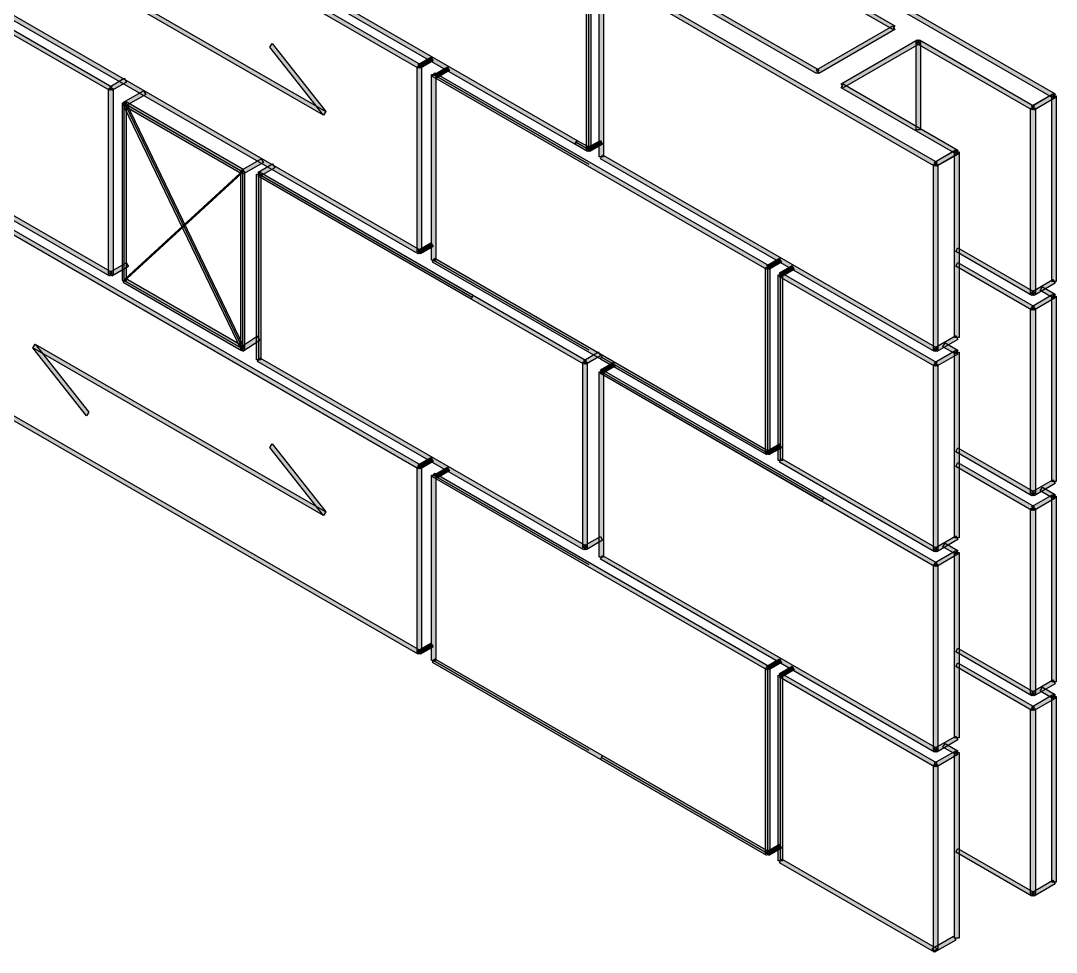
# Model space of a CAD drawing. Extents: x 0 to 119, y 0 to 84.
# Drawn here: x 48.521 to 52.76, y 42.751 to 46.566 of the extents above; entities that cross this region are included whole.
import ezdxf

# ---------------------------------------------------------------- set-up
doc = ezdxf.new("R2010")
doc.units = 0
doc.header["$MEASUREMENT"] = 0
doc.layers.add('3', color=7, linetype='CONTINUOUS')

msp = doc.modelspace()

# ---------------------------------------------------------------- linework, layer by layer
at = {"layer": '3', "color": 7, "linetype": 'Continuous'}
for p, q in [((50.846074, 46.038204), (50.846074, 46.798204)), ((50.210802, 46.344978), (50.846074, 45.978204)), ((50.219803, 46.339784), (50.271765, 46.369784)), ((48.944555, 46.227603), (49.42953, 45.947603)), ((48.944555, 46.227603), (49.42953, 45.947603)), ((48.944556, 45.502388), (48.944555, 46.227603)), ((48.949055, 46.219809), (49.42953, 45.222386)), ((48.949055, 46.219809), (49.42953, 45.222386)), ((50.794113, 46.068204), (50.846074, 46.038204)), ((50.846074, 46.038204), (50.898036, 46.068204)), ((48.944556, 45.502388), (49.42953, 45.947603)), ((48.944556, 45.502388), (49.42953, 45.947603)), ((49.42953, 45.222386), (49.42953, 45.947603)), ((49.495075, 45.177374), (49.495074, 45.937374)), ((49.496512, 45.937374), (50.368597, 45.433875)), ((50.210803, 45.584979), (50.846074, 45.218204)), ((51.578956, 45.555074), (51.630917, 45.585074)), ((51.578956, 44.795074), (51.578956, 45.555074)), ((51.630917, 45.525074), (51.682879, 45.555074)), ((48.944556, 45.502388), (49.42953, 45.222386)), ((51.630918, 44.765074), (51.630917, 45.525074)), ((50.898036, 45.188204), (51.578956, 44.795074)), ((50.898036, 45.128204), (50.949997, 45.158204)), ((50.898036, 45.128204), (51.804123, 44.605074)), ((51.578956, 44.795074), (51.630918, 44.825074)), ((50.219804, 44.699784), (50.271766, 44.729784)), ((50.210803, 44.704978), (50.846075, 44.338204)), ((50.210804, 43.944979), (50.846075, 43.578204)), ((51.578956, 43.915074), (51.630918, 43.945074)), ((51.578957, 43.155074), (51.578956, 43.915074)), ((51.630918, 43.885074), (51.682879, 43.915074)), ((51.630918, 43.125074), (51.630918, 43.885074)), ((50.898037, 43.548204), (51.578957, 43.155074)), ((51.578957, 43.155074), (51.630918, 43.185074))]:
    msp.add_line(p, q, dxfattribs=at)
for points in [[(50.15659, 46.386669), (50.14759, 46.37108), (48.242755, 47.470837), (48.251755, 47.486425), (50.15659, 46.386669)], [(48.893999, 46.295626), (48.884999, 46.280037), (47.550847, 47.050311), (47.559847, 47.065899), (48.893999, 46.295626)], [(51.378509, 47.04041), (51.387509, 47.055998), (52.755663, 46.266095), (52.746663, 46.250506), (51.378509, 47.04041)], [(51.378509, 46.94041), (51.387509, 46.955998), (52.099612, 46.544866), (52.090612, 46.529277), (51.378509, 46.94041)], [(49.769367, 46.194476), (49.760367, 46.178887), (48.570689, 46.865748), (48.579689, 46.881337), (49.769367, 46.194476)], [(49.490574, 46.810409), (49.499574, 46.825997), (50.798613, 46.075998), (50.789613, 46.06041), (49.490574, 46.810409)], [(50.855074, 46.038204), (50.837074, 46.038204), (50.837074, 46.798204), (50.855074, 46.798204), (50.855074, 46.038204)], [(50.889035, 46.768204), (50.907035, 46.768204), (50.907036, 46.008204), (50.889036, 46.008204), (50.889035, 46.768204)], [(52.270689, 45.986094), (52.261689, 45.970506), (50.893535, 46.76041), (50.902535, 46.775998), (52.270689, 45.986094)], [(51.787843, 46.364866), (51.778843, 46.349277), (51.06674, 46.76041), (51.07574, 46.775998), (51.787843, 46.364866)], [(50.156591, 45.626669), (50.147591, 45.61108), (48.229256, 46.718632), (48.238256, 46.734221), (50.156591, 45.626669)], [(52.090612, 46.544866), (52.099612, 46.529277), (51.787843, 46.349277), (51.778843, 46.364866), (52.090612, 46.544866)], [(49.769367, 46.194476), (49.760367, 46.178887), (49.540876, 46.45754), (49.549876, 46.473128), (49.769367, 46.194476)], [(52.190612, 46.487131), (52.199612, 46.471542), (51.887843, 46.291542), (51.878843, 46.307131), (52.190612, 46.487131)], [(52.186112, 46.479336), (52.204112, 46.479337), (52.204112, 46.119337), (52.186112, 46.119336), (52.186112, 46.479336)], [(52.669061, 46.216095), (52.660061, 46.200506), (52.190612, 46.471542), (52.199612, 46.487131), (52.669061, 46.216095)], [(50.15659, 46.37108), (50.14759, 46.386669), (50.199552, 46.416669), (50.208552, 46.40108), (50.15659, 46.37108)], [(50.14309, 46.378875), (50.16109, 46.378875), (50.161091, 45.618875), (50.143091, 45.618875), (50.14309, 46.378875)], [(50.219802, 45.584978), (50.201802, 45.584978), (50.201802, 46.344978), (50.219802, 46.344978), (50.219802, 45.584978)], [(50.201802, 46.344978), (50.219802, 46.344978), (50.219802, 45.584978), (50.201802, 45.584978), (50.201802, 46.344978)], [(50.201802, 46.344978), (50.219802, 46.344978), (50.219802, 45.584978), (50.201802, 45.584978), (50.201802, 46.344978)], [(51.583456, 45.562869), (51.574456, 45.54728), (50.206302, 46.337184), (50.215302, 46.352772), (51.583456, 45.562869)], [(50.224303, 46.33199), (50.215303, 46.347578), (50.267265, 46.377578), (50.276265, 46.36199), (50.224303, 46.33199)], [(47.54941, 46.290311), (47.55841, 46.305899), (48.894, 45.535626), (48.885, 45.520037), (47.54941, 46.290311)], [(48.893999, 46.280037), (48.884999, 46.295626), (48.944532, 46.329997), (48.953532, 46.314408), (48.893999, 46.280037)], [(48.893999, 46.280037), (48.884999, 46.295626), (48.944532, 46.329997), (48.953532, 46.314408), (48.893999, 46.280037)], [(51.878843, 46.291542), (51.887843, 46.307131), (52.357291, 46.036095), (52.348291, 46.020506), (51.878843, 46.291542)], [(48.8985, 45.527831), (48.8805, 45.527831), (48.880499, 46.287831), (48.898499, 46.287831), (48.8985, 45.527831)], [(48.8985, 45.527831), (48.8805, 45.527831), (48.880499, 46.287831), (48.898499, 46.287831), (48.8985, 45.527831)], [(48.950773, 46.216835), (48.941773, 46.232423), (49.023154, 46.279408), (49.032154, 46.26382), (48.950773, 46.216835)], [(48.950773, 46.216835), (48.941773, 46.232423), (49.023154, 46.279408), (49.032154, 46.26382), (48.950773, 46.216835)], [(52.669561, 46.19964), (52.659561, 46.216961), (52.746163, 46.266961), (52.756163, 46.24964), (52.669561, 46.19964)], [(52.669061, 46.200506), (52.660061, 46.216095), (52.746663, 46.266095), (52.755663, 46.250506), (52.669061, 46.200506)], [(52.742163, 46.2583), (52.760163, 46.2583), (52.760163, 45.4983), (52.742163, 45.4983), (52.742163, 46.2583)], [(48.953555, 46.227603), (48.935555, 46.227603), (48.935556, 45.502388), (48.953556, 45.502388), (48.953555, 46.227603)], [(49.42503, 45.939809), (49.43403, 45.955398), (48.949055, 46.235397), (48.940055, 46.219809), (49.42503, 45.939809)], [(49.42503, 45.214592), (49.43403, 45.23018), (48.953555, 46.227603), (48.944555, 46.212015), (49.42503, 45.214592)], [(52.654561, 46.2083), (52.674561, 46.2083), (52.674561, 45.4483), (52.654561, 45.4483), (52.654561, 46.2083)], [(50.850574, 46.045998), (50.841574, 46.03041), (50.789613, 46.06041), (50.798613, 46.075998), (50.850574, 46.045998)], [(50.893536, 46.075998), (50.902536, 46.06041), (50.850574, 46.03041), (50.841574, 46.045998), (50.893536, 46.075998)], [(49.433171, 45.938322), (49.424171, 45.95391), (49.505552, 46.000896), (49.514552, 45.985307), (49.433171, 45.938322)], [(49.433171, 45.938322), (49.424171, 45.95391), (49.505552, 46.000896), (49.514552, 45.985307), (49.433171, 45.938322)], [(50.893536, 46.00041), (50.902536, 46.015998), (52.270689, 45.226094), (52.261689, 45.210506), (50.893536, 46.00041)], [(52.271189, 45.96964), (52.261189, 45.98696), (52.347791, 46.036961), (52.357791, 46.01964), (52.271189, 45.96964)], [(52.270689, 45.970506), (52.261689, 45.986094), (52.348291, 46.036095), (52.357291, 46.020506), (52.270689, 45.970506)], [(52.342791, 46.0283), (52.362791, 46.0283), (52.362792, 45.2683), (52.342792, 45.2683), (52.342791, 46.0283)], [(49.501011, 45.929579), (49.492011, 45.945167), (49.551544, 45.979539), (49.560544, 45.96395), (49.501011, 45.929579)], [(49.501011, 45.929579), (49.492011, 45.945167), (49.551544, 45.979539), (49.560544, 45.96395), (49.501011, 45.929579)], [(52.275189, 45.2183), (52.257189, 45.2183), (52.257189, 45.9783), (52.275189, 45.9783), (52.275189, 45.2183)], [(49.42503, 45.939809), (49.43403, 45.955398), (48.949056, 45.510182), (48.940056, 45.494593), (49.42503, 45.939809)], [(49.42053, 45.222386), (49.43853, 45.222386), (49.43853, 45.947603), (49.42053, 45.947603), (49.42053, 45.222386)], [(49.486074, 45.937374), (49.504074, 45.937374), (49.504075, 45.177374), (49.486075, 45.177374), (49.486074, 45.937374)], [(50.835164, 45.174895), (50.826164, 45.159306), (49.492012, 45.92958), (49.501012, 45.945168), (50.835164, 45.174895)], [(50.373097, 45.441669), (50.364097, 45.426081), (49.492012, 45.92958), (49.501012, 45.945168), (50.373097, 45.441669)], [(50.373097, 45.441669), (50.364097, 45.426081), (49.492012, 45.92958), (49.501012, 45.945168), (50.373097, 45.441669)], [(50.156591, 44.746669), (50.147591, 44.73108), (48.242756, 45.830837), (48.251756, 45.846425), (50.156591, 44.746669)], [(50.156591, 45.61108), (50.147591, 45.626669), (50.199552, 45.656669), (50.208552, 45.64108), (50.156591, 45.61108)], [(52.348292, 45.620506), (52.357292, 45.636095), (52.669061, 45.456095), (52.660061, 45.440506), (52.348292, 45.620506)], [(51.583456, 44.802869), (51.574456, 44.78728), (50.206303, 45.577185), (50.215303, 45.592773), (51.583456, 44.802869)], [(51.583456, 45.54728), (51.574456, 45.562869), (51.626417, 45.592869), (51.635417, 45.57728), (51.583456, 45.54728)], [(48.952451, 45.574569), (48.961451, 45.558981), (48.894, 45.520037), (48.885, 45.535626), (48.952451, 45.574569)], [(48.952451, 45.574569), (48.961451, 45.558981), (48.894, 45.520037), (48.885, 45.535626), (48.952451, 45.574569)], [(51.569956, 45.555074), (51.587956, 45.555074), (51.587956, 44.795074), (51.569956, 44.795074), (51.569956, 45.555074)], [(51.569956, 45.555074), (51.587956, 45.555074), (51.587956, 44.795074), (51.569956, 44.795074), (51.569956, 45.555074)], [(51.635417, 45.51728), (51.626417, 45.532869), (51.678379, 45.562869), (51.687379, 45.54728), (51.635417, 45.51728)], [(52.669061, 45.396095), (52.660061, 45.380506), (52.348292, 45.560506), (52.357292, 45.576095), (52.669061, 45.396095)], [(48.949056, 45.510182), (48.940056, 45.494593), (49.42503, 45.214592), (49.43403, 45.23018), (48.949056, 45.510182)], [(51.621917, 45.525074), (51.639917, 45.525074), (51.639918, 44.765074), (51.621918, 44.765074), (51.621917, 45.525074)], [(51.621917, 45.525074), (51.639917, 45.525074), (51.639918, 44.765074), (51.621918, 44.765074), (51.621917, 45.525074)], [(52.270689, 45.166094), (52.261689, 45.150506), (51.626417, 45.51728), (51.635417, 45.532869), (52.270689, 45.166094)], [(52.746663, 45.506095), (52.755663, 45.490506), (52.669061, 45.440506), (52.660061, 45.456095), (52.746663, 45.506095)], [(52.746663, 45.506095), (52.755663, 45.490506), (52.669061, 45.440506), (52.660061, 45.456095), (52.746663, 45.506095)], [(52.694702, 45.460506), (52.703702, 45.476095), (52.755663, 45.446095), (52.746663, 45.430506), (52.694702, 45.460506)], [(52.669061, 45.380506), (52.660061, 45.396095), (52.746663, 45.446095), (52.755663, 45.430506), (52.669061, 45.380506)], [(52.742163, 45.4383), (52.760163, 45.4383), (52.760164, 44.6783), (52.742164, 44.6783), (52.742163, 45.4383)], [(52.654561, 45.3883), (52.674561, 45.3883), (52.674561, 44.6283), (52.654561, 44.6283), (52.654561, 45.3883)], [(49.769368, 44.554476), (49.760368, 44.538887), (48.570689, 45.225748), (48.579689, 45.241337), (49.769368, 44.554476)], [(48.799181, 44.962684), (48.790181, 44.947096), (48.570689, 45.225748), (48.579689, 45.241337), (48.799181, 44.962684)], [(49.499566, 45.257828), (49.490566, 45.273416), (49.42053, 45.227786), (49.42953, 45.212197), (49.499566, 45.257828)], [(52.348292, 45.276095), (52.357292, 45.260506), (52.270689, 45.210506), (52.261689, 45.226094), (52.348292, 45.276095)], [(52.348292, 45.276095), (52.357292, 45.260506), (52.270689, 45.210506), (52.261689, 45.226094), (52.348292, 45.276095)], [(52.29633, 45.230506), (52.30533, 45.246094), (52.357292, 45.216095), (52.348292, 45.200506), (52.29633, 45.230506)], [(50.835164, 45.159306), (50.826164, 45.174895), (50.885697, 45.209266), (50.894697, 45.193678), (50.835164, 45.159306)], [(50.835164, 45.159306), (50.826164, 45.174895), (50.885697, 45.209266), (50.894697, 45.193678), (50.835164, 45.159306)], [(51.583456, 44.802869), (51.574456, 44.78728), (50.893536, 45.18041), (50.902536, 45.195998), (51.583456, 44.802869)], [(51.583456, 44.802869), (51.574456, 44.78728), (50.893536, 45.18041), (50.902536, 45.195998), (51.583456, 44.802869)], [(52.270689, 45.150506), (52.261689, 45.166094), (52.348292, 45.216095), (52.357292, 45.200506), (52.270689, 45.150506)], [(52.342792, 45.2083), (52.362792, 45.2083), (52.362792, 44.4483), (52.342792, 44.4483), (52.342792, 45.2083)], [(49.490575, 45.16958), (49.499575, 45.185168), (50.835164, 44.414895), (50.826164, 44.399306), (49.490575, 45.16958)], [(50.839664, 44.407101), (50.821664, 44.407101), (50.821664, 45.167101), (50.839664, 45.167101), (50.839664, 44.407101)], [(50.839664, 44.407101), (50.821664, 44.407101), (50.821664, 45.167101), (50.839664, 45.167101), (50.839664, 44.407101)], [(50.902536, 45.12041), (50.893536, 45.135998), (50.945497, 45.165998), (50.954497, 45.15041), (50.902536, 45.12041)], [(52.27519, 44.3983), (52.25719, 44.3983), (52.257189, 45.1583), (52.275189, 45.1583), (52.27519, 44.3983)], [(52.27519, 44.3983), (52.25719, 44.3983), (52.257189, 45.1583), (52.275189, 45.1583), (52.27519, 44.3983)], [(50.907036, 44.368204), (50.889036, 44.368204), (50.889036, 45.128204), (50.907036, 45.128204), (50.907036, 44.368204)], [(50.889036, 45.128204), (50.907036, 45.128204), (50.907036, 44.368204), (50.889036, 44.368204), (50.889036, 45.128204)], [(50.889036, 45.128204), (50.907036, 45.128204), (50.907036, 44.368204), (50.889036, 44.368204), (50.889036, 45.128204)], [(52.27069, 44.346094), (52.26169, 44.330506), (50.893536, 45.12041), (50.902536, 45.135998), (52.27069, 44.346094)], [(51.808623, 44.612869), (51.799623, 44.59728), (50.893536, 45.12041), (50.902536, 45.135998), (51.808623, 44.612869)], [(51.808623, 44.612869), (51.799623, 44.59728), (50.893536, 45.12041), (50.902536, 45.135998), (51.808623, 44.612869)], [(50.156591, 43.986669), (50.147591, 43.97108), (48.229257, 45.078632), (48.238257, 45.094221), (50.156591, 43.986669)], [(49.769368, 44.554476), (49.760368, 44.538887), (49.540876, 44.81754), (49.549876, 44.833128), (49.769368, 44.554476)], [(51.583456, 44.78728), (51.574456, 44.802869), (51.626418, 44.832869), (51.635418, 44.81728), (51.583456, 44.78728)], [(52.348292, 44.800506), (52.357292, 44.816095), (52.669061, 44.636095), (52.660061, 44.620506), (52.348292, 44.800506)], [(50.156591, 44.73108), (50.147591, 44.746669), (50.199552, 44.776669), (50.208552, 44.76108), (50.156591, 44.73108)], [(51.626418, 44.75728), (51.635418, 44.772869), (52.27069, 44.406094), (52.26169, 44.390506), (51.626418, 44.75728)], [(50.143091, 44.738875), (50.161091, 44.738875), (50.161091, 43.978875), (50.143091, 43.978875), (50.143091, 44.738875)], [(50.224304, 44.69199), (50.215304, 44.707578), (50.267266, 44.737578), (50.276266, 44.72199), (50.224304, 44.69199)], [(52.669061, 44.576095), (52.660061, 44.560506), (52.348292, 44.740506), (52.357292, 44.756095), (52.669061, 44.576095)], [(50.219803, 43.944978), (50.201803, 43.944978), (50.201803, 44.704978), (50.219803, 44.704978), (50.219803, 43.944978)], [(50.201803, 44.704978), (50.219803, 44.704978), (50.219803, 43.944978), (50.201803, 43.944978), (50.201803, 44.704978)], [(50.201803, 44.704978), (50.219803, 44.704978), (50.219803, 43.944978), (50.201803, 43.944978), (50.201803, 44.704978)], [(51.583456, 43.922869), (51.574456, 43.90728), (50.206303, 44.697184), (50.215303, 44.712772), (51.583456, 43.922869)], [(52.746664, 44.686095), (52.755664, 44.670506), (52.669061, 44.620506), (52.660061, 44.636095), (52.746664, 44.686095)], [(52.746664, 44.686095), (52.755664, 44.670506), (52.669061, 44.620506), (52.660061, 44.636095), (52.746664, 44.686095)], [(52.694702, 44.640506), (52.703702, 44.656095), (52.755664, 44.626095), (52.746664, 44.610506), (52.694702, 44.640506)], [(52.669061, 44.560506), (52.660061, 44.576095), (52.746664, 44.626095), (52.755664, 44.610506), (52.669061, 44.560506)], [(52.669061, 44.560506), (52.660061, 44.576095), (52.746664, 44.626095), (52.755664, 44.610506), (52.669061, 44.560506)], [(52.742164, 44.6183), (52.760164, 44.6183), (52.760164, 43.8583), (52.742164, 43.8583), (52.742164, 44.6183)], [(52.742164, 44.6183), (52.760164, 44.6183), (52.760164, 43.8583), (52.742164, 43.8583), (52.742164, 44.6183)], [(52.654561, 44.5683), (52.674561, 44.5683), (52.674562, 43.8083), (52.654562, 43.8083), (52.654561, 44.5683)], [(52.654561, 44.5683), (52.674561, 44.5683), (52.674562, 43.8083), (52.654562, 43.8083), (52.654561, 44.5683)], [(50.893616, 44.453838), (50.902616, 44.43825), (50.835164, 44.399306), (50.826164, 44.414895), (50.893616, 44.453838)], [(50.893616, 44.453838), (50.902616, 44.43825), (50.835164, 44.399306), (50.826164, 44.414895), (50.893616, 44.453838)], [(52.348292, 44.456095), (52.357292, 44.440506), (52.27069, 44.390506), (52.26169, 44.406094), (52.348292, 44.456095)], [(52.27069, 44.330506), (52.26169, 44.346094), (52.348292, 44.396095), (52.357292, 44.380506), (52.27069, 44.330506)], [(52.27069, 44.330506), (52.26169, 44.346094), (52.348292, 44.396095), (52.357292, 44.380506), (52.27069, 44.330506)], [(52.296331, 44.410506), (52.305331, 44.426094), (52.357292, 44.396095), (52.348292, 44.380506), (52.296331, 44.410506)], [(50.893536, 44.36041), (50.902536, 44.375998), (52.27069, 43.586094), (52.26169, 43.570506), (50.893536, 44.36041)], [(52.342792, 44.3883), (52.362792, 44.3883), (52.362792, 43.6283), (52.342792, 43.6283), (52.342792, 44.3883)], [(52.342792, 44.3883), (52.362792, 44.3883), (52.362792, 43.6283), (52.342792, 43.6283), (52.342792, 44.3883)], [(52.27519, 43.5783), (52.25719, 43.5783), (52.25719, 44.3383), (52.27519, 44.3383), (52.27519, 43.5783)], [(52.27519, 43.5783), (52.25719, 43.5783), (52.25719, 44.3383), (52.27519, 44.3383), (52.27519, 43.5783)], [(50.156591, 43.97108), (50.147591, 43.986669), (50.199553, 44.016669), (50.208553, 44.00108), (50.156591, 43.97108)], [(52.348292, 43.980506), (52.357292, 43.996095), (52.669062, 43.816095), (52.660062, 43.800506), (52.348292, 43.980506)], [(52.348292, 43.980506), (52.357292, 43.996095), (52.669062, 43.816095), (52.660062, 43.800506), (52.348292, 43.980506)], [(51.583457, 43.162869), (51.574457, 43.14728), (50.206304, 43.937185), (50.215304, 43.952773), (51.583457, 43.162869)], [(51.583456, 43.90728), (51.574456, 43.922869), (51.626418, 43.952869), (51.635418, 43.93728), (51.583456, 43.90728)], [(51.635418, 43.87728), (51.626418, 43.892869), (51.678379, 43.922869), (51.687379, 43.90728), (51.635418, 43.87728)], [(52.669062, 43.756095), (52.660062, 43.740506), (52.348292, 43.920506), (52.357292, 43.936095), (52.669062, 43.756095)], [(51.569956, 43.915074), (51.587956, 43.915074), (51.587957, 43.155074), (51.569957, 43.155074), (51.569956, 43.915074)], [(51.569956, 43.915074), (51.587956, 43.915074), (51.587957, 43.155074), (51.569957, 43.155074), (51.569956, 43.915074)], [(51.621918, 43.885074), (51.639918, 43.885074), (51.639918, 43.125074), (51.621918, 43.125074), (51.621918, 43.885074)], [(51.621918, 43.885074), (51.639918, 43.885074), (51.639918, 43.125074), (51.621918, 43.125074), (51.621918, 43.885074)], [(52.27069, 43.526094), (52.26169, 43.510506), (51.626418, 43.87728), (51.635418, 43.892869), (52.27069, 43.526094)], [(52.746664, 43.866095), (52.755664, 43.850506), (52.669062, 43.800506), (52.660062, 43.816095), (52.746664, 43.866095)], [(52.746664, 43.866095), (52.755664, 43.850506), (52.669062, 43.800506), (52.660062, 43.816095), (52.746664, 43.866095)], [(52.746664, 43.866095), (52.755664, 43.850506), (52.669062, 43.800506), (52.660062, 43.816095), (52.746664, 43.866095)], [(52.669062, 43.740506), (52.660062, 43.756095), (52.746664, 43.806095), (52.755664, 43.790506), (52.669062, 43.740506)], [(52.694703, 43.820506), (52.703703, 43.836095), (52.755664, 43.806095), (52.746664, 43.790506), (52.694703, 43.820506)], [(52.742164, 43.7983), (52.760164, 43.7983), (52.760164, 43.0383), (52.742164, 43.0383), (52.742164, 43.7983)], [(52.654562, 43.7483), (52.674562, 43.7483), (52.674562, 42.9883), (52.654562, 42.9883), (52.654562, 43.7483)], [(52.348292, 43.636095), (52.357293, 43.620506), (52.27069, 43.570506), (52.26169, 43.586094), (52.348292, 43.636095)], [(52.348292, 43.636095), (52.357293, 43.620506), (52.27069, 43.570506), (52.26169, 43.586094), (52.348292, 43.636095)], [(52.296331, 43.590506), (52.305331, 43.606094), (52.357293, 43.576095), (52.348293, 43.560506), (52.296331, 43.590506)], [(51.583457, 43.162869), (51.574457, 43.14728), (50.893537, 43.54041), (50.902537, 43.555998), (51.583457, 43.162869)], [(51.583457, 43.162869), (51.574457, 43.14728), (50.893537, 43.54041), (50.902537, 43.555998), (51.583457, 43.162869)], [(52.27069, 43.510506), (52.26169, 43.526094), (52.348293, 43.576095), (52.357293, 43.560506), (52.27069, 43.510506)], [(52.342793, 43.5683), (52.362793, 43.5683), (52.362793, 42.8083), (52.342793, 42.8083), (52.342793, 43.5683)], [(52.27519, 42.7583), (52.25719, 42.7583), (52.25719, 43.5183), (52.27519, 43.5183), (52.27519, 42.7583)], [(52.27519, 42.7583), (52.25719, 42.7583), (52.25719, 43.5183), (52.27519, 43.5183), (52.27519, 42.7583)], [(51.583457, 43.14728), (51.574457, 43.162869), (51.626418, 43.192869), (51.635418, 43.17728), (51.583457, 43.14728)], [(52.348293, 43.160506), (52.357293, 43.176095), (52.669062, 42.996095), (52.660062, 42.980506), (52.348293, 43.160506)], [(51.626418, 43.11728), (51.635418, 43.132869), (52.27069, 42.766094), (52.26169, 42.750506), (51.626418, 43.11728)], [(52.746664, 43.046095), (52.755664, 43.030506), (52.669062, 42.980506), (52.660062, 42.996095), (52.746664, 43.046095)], [(52.746664, 43.046095), (52.755664, 43.030506), (52.669062, 42.980506), (52.660062, 42.996095), (52.746664, 43.046095)], [(52.339293, 42.816094), (52.348293, 42.800506), (52.26169, 42.750506), (52.25269, 42.766094), (52.339293, 42.816094)]]:
    msp.add_lwpolyline(points, dxfattribs=at)
for points in [[(50.15659, 46.386669), (48.242755, 47.470837), (48.251755, 47.486425)], [(50.15659, 46.386669), (48.251755, 47.486425), (50.15659, 46.386669)], [(50.15659, 46.386669), (50.14759, 46.37108), (48.242755, 47.470837)], [(48.893999, 46.295626), (47.550847, 47.050311), (47.559847, 47.065899)], [(48.893999, 46.295626), (47.559847, 47.065899), (48.893999, 46.295626)], [(48.893999, 46.295626), (48.884999, 46.280037), (47.550847, 47.050311)], [(51.378509, 47.04041), (51.387509, 47.055998), (52.755663, 46.266095)], [(51.378509, 47.04041), (52.755663, 46.266095), (52.746663, 46.250506)], [(51.378509, 47.04041), (52.746663, 46.250506), (51.378509, 47.04041)], [(51.378509, 46.94041), (51.387509, 46.955998), (52.099612, 46.544866)], [(51.378509, 46.94041), (52.099612, 46.544866), (52.090612, 46.529277)], [(51.378509, 46.94041), (52.090612, 46.529277), (51.378509, 46.94041)], [(49.769367, 46.194476), (48.570689, 46.865748), (48.579689, 46.881337)], [(49.769367, 46.194476), (49.760367, 46.178887), (48.570689, 46.865748)], [(49.769367, 46.194476), (48.579689, 46.881337), (49.769367, 46.194476)], [(49.490574, 46.810409), (49.499574, 46.825997), (50.798613, 46.075998)], [(49.490574, 46.810409), (50.798613, 46.075998), (50.789613, 46.06041)], [(49.490574, 46.810409), (50.789613, 46.06041), (49.490574, 46.810409)], [(50.855074, 46.038204), (50.837074, 46.038204), (50.837074, 46.798204)], [(50.855074, 46.038204), (50.837074, 46.798204), (50.855074, 46.798204)], [(50.855074, 46.038204), (50.855074, 46.798204), (50.855074, 46.038204)], [(50.889035, 46.768204), (50.907035, 46.768204), (50.907036, 46.008204)], [(50.889035, 46.768204), (50.907036, 46.008204), (50.889036, 46.008204)], [(50.889035, 46.768204), (50.889036, 46.008204), (50.889035, 46.768204)], [(52.270689, 45.986094), (50.893535, 46.76041), (50.902535, 46.775998)], [(52.270689, 45.986094), (50.902535, 46.775998), (52.270689, 45.986094)], [(51.787843, 46.364866), (51.06674, 46.76041), (51.07574, 46.775998)], [(51.787843, 46.364866), (51.07574, 46.775998), (51.787843, 46.364866)], [(50.156591, 45.626669), (48.229256, 46.718632), (48.238256, 46.734221)], [(50.156591, 45.626669), (48.238256, 46.734221), (50.156591, 45.626669)], [(52.270689, 45.986094), (52.261689, 45.970506), (50.893535, 46.76041)], [(51.787843, 46.364866), (51.778843, 46.349277), (51.06674, 46.76041)], [(50.156591, 45.626669), (50.147591, 45.61108), (48.229256, 46.718632)], [(52.090612, 46.544866), (51.787843, 46.349277), (51.778843, 46.364866)], [(52.090612, 46.544866), (51.778843, 46.364866), (52.090612, 46.544866)], [(52.090612, 46.544866), (52.099612, 46.529277), (51.787843, 46.349277)], [(49.769367, 46.194476), (49.540876, 46.45754), (49.549876, 46.473128)], [(49.769367, 46.194476), (49.549876, 46.473128), (49.769367, 46.194476)], [(52.190612, 46.487131), (51.887843, 46.291542), (51.878843, 46.307131)], [(52.190612, 46.487131), (51.878843, 46.307131), (52.190612, 46.487131)], [(52.190612, 46.487131), (52.199612, 46.471542), (51.887843, 46.291542)], [(52.186112, 46.479336), (52.204112, 46.479337), (52.204112, 46.119337)], [(52.186112, 46.479336), (52.204112, 46.119337), (52.186112, 46.119336)], [(52.186112, 46.479336), (52.186112, 46.119336), (52.186112, 46.479336)], [(52.669061, 46.216095), (52.190612, 46.471542), (52.199612, 46.487131)], [(52.669061, 46.216095), (52.660061, 46.200506), (52.190612, 46.471542)], [(52.669061, 46.216095), (52.199612, 46.487131), (52.669061, 46.216095)], [(49.769367, 46.194476), (49.760367, 46.178887), (49.540876, 46.45754)], [(50.15659, 46.37108), (50.14759, 46.386669), (50.199552, 46.416669)], [(50.15659, 46.37108), (50.199552, 46.416669), (50.208552, 46.40108)], [(50.15659, 46.37108), (50.208552, 46.40108), (50.15659, 46.37108)], [(50.14309, 46.378875), (50.16109, 46.378875), (50.161091, 45.618875)], [(50.14309, 46.378875), (50.161091, 45.618875), (50.143091, 45.618875)], [(50.14309, 46.378875), (50.143091, 45.618875), (50.14309, 46.378875)], [(50.219802, 45.584978), (50.201802, 45.584978), (50.201802, 46.344978)], [(50.219802, 45.584978), (50.201802, 46.344978), (50.219802, 46.344978)], [(50.201802, 46.344978), (50.219802, 46.344978), (50.219802, 45.584978)], [(50.201802, 46.344978), (50.219802, 45.584978), (50.201802, 45.584978)], [(50.201802, 46.344978), (50.201802, 45.584978), (50.201802, 46.344978)], [(50.201802, 46.344978), (50.219802, 46.344978), (50.219802, 45.584978)], [(50.201802, 46.344978), (50.219802, 45.584978), (50.201802, 45.584978)], [(50.201802, 46.344978), (50.201802, 45.584978), (50.201802, 46.344978)], [(51.583456, 45.562869), (50.206302, 46.337184), (50.215302, 46.352772)], [(51.583456, 45.562869), (50.215302, 46.352772), (51.583456, 45.562869)], [(50.224303, 46.33199), (50.215303, 46.347578), (50.267265, 46.377578)], [(50.219802, 45.584978), (50.219802, 46.344978), (50.219802, 45.584978)], [(50.224303, 46.33199), (50.267265, 46.377578), (50.276265, 46.36199)], [(50.224303, 46.33199), (50.276265, 46.36199), (50.224303, 46.33199)], [(47.54941, 46.290311), (47.55841, 46.305899), (48.894, 45.535626)], [(48.893999, 46.280037), (48.884999, 46.295626), (48.944532, 46.329997)], [(48.893999, 46.280037), (48.884999, 46.295626), (48.944532, 46.329997)], [(48.893999, 46.280037), (48.944532, 46.329997), (48.953532, 46.314408)], [(48.893999, 46.280037), (48.944532, 46.329997), (48.953532, 46.314408)], [(48.893999, 46.280037), (48.953532, 46.314408), (48.893999, 46.280037)], [(48.893999, 46.280037), (48.953532, 46.314408), (48.893999, 46.280037)], [(51.583456, 45.562869), (51.574456, 45.54728), (50.206302, 46.337184)], [(51.878843, 46.291542), (51.887843, 46.307131), (52.357291, 46.036095)], [(47.54941, 46.290311), (48.894, 45.535626), (48.885, 45.520037)], [(47.54941, 46.290311), (48.885, 45.520037), (47.54941, 46.290311)], [(48.8985, 45.527831), (48.8805, 45.527831), (48.880499, 46.287831)], [(48.8985, 45.527831), (48.880499, 46.287831), (48.898499, 46.287831)], [(48.8985, 45.527831), (48.8805, 45.527831), (48.880499, 46.287831)], [(48.8985, 45.527831), (48.880499, 46.287831), (48.898499, 46.287831)], [(48.8985, 45.527831), (48.898499, 46.287831), (48.8985, 45.527831)], [(48.8985, 45.527831), (48.898499, 46.287831), (48.8985, 45.527831)], [(48.950773, 46.216835), (48.941773, 46.232423), (49.023154, 46.279408)], [(48.950773, 46.216835), (48.941773, 46.232423), (49.023154, 46.279408)], [(48.950773, 46.216835), (49.023154, 46.279408), (49.032154, 46.26382)], [(48.950773, 46.216835), (49.023154, 46.279408), (49.032154, 46.26382)], [(48.950773, 46.216835), (49.032154, 46.26382), (48.950773, 46.216835)], [(48.950773, 46.216835), (49.032154, 46.26382), (48.950773, 46.216835)], [(51.878843, 46.291542), (52.357291, 46.036095), (52.348291, 46.020506)], [(51.878843, 46.291542), (52.348291, 46.020506), (51.878843, 46.291542)], [(52.669561, 46.19964), (52.659561, 46.216961), (52.746163, 46.266961)], [(52.669061, 46.200506), (52.660061, 46.216095), (52.746663, 46.266095)], [(52.669061, 46.200506), (52.746663, 46.266095), (52.755663, 46.250506)], [(52.669561, 46.19964), (52.746163, 46.266961), (52.756163, 46.24964)], [(52.742163, 46.2583), (52.760163, 46.2583), (52.760163, 45.4983)], [(52.742163, 46.2583), (52.760163, 45.4983), (52.742163, 45.4983)], [(52.742163, 46.2583), (52.742163, 45.4983), (52.742163, 46.2583)], [(48.953555, 46.227603), (48.935555, 46.227603), (48.935556, 45.502388)], [(48.953555, 46.227603), (48.935556, 45.502388), (48.953556, 45.502388)], [(49.42503, 45.939809), (48.949055, 46.235397), (48.940055, 46.219809)], [(49.42503, 45.939809), (48.940055, 46.219809), (49.42503, 45.939809)], [(49.42503, 45.214592), (48.953555, 46.227603), (48.944555, 46.212015)], [(49.42503, 45.939809), (49.43403, 45.955398), (48.949055, 46.235397)], [(49.42503, 45.214592), (49.43403, 45.23018), (48.953555, 46.227603)], [(48.953555, 46.227603), (48.953556, 45.502388), (48.953555, 46.227603)], [(52.669061, 46.200506), (52.755663, 46.250506), (52.669061, 46.200506)], [(52.669561, 46.19964), (52.756163, 46.24964), (52.669561, 46.19964)], [(49.42503, 45.214592), (48.944555, 46.212015), (49.42503, 45.214592)], [(52.654561, 46.2083), (52.674561, 46.2083), (52.674561, 45.4483)], [(52.654561, 46.2083), (52.674561, 45.4483), (52.654561, 45.4483)], [(52.654561, 46.2083), (52.654561, 45.4483), (52.654561, 46.2083)], [(50.850574, 46.045998), (50.789613, 46.06041), (50.798613, 46.075998)], [(50.850574, 46.045998), (50.841574, 46.03041), (50.789613, 46.06041)], [(50.850574, 46.045998), (50.798613, 46.075998), (50.850574, 46.045998)], [(50.893536, 46.075998), (50.850574, 46.03041), (50.841574, 46.045998)], [(50.893536, 46.075998), (50.841574, 46.045998), (50.893536, 46.075998)], [(50.893536, 46.075998), (50.902536, 46.06041), (50.850574, 46.03041)], [(49.433171, 45.938322), (49.424171, 45.95391), (49.505552, 46.000896)], [(49.433171, 45.938322), (49.424171, 45.95391), (49.505552, 46.000896)], [(49.433171, 45.938322), (49.505552, 46.000896), (49.514552, 45.985307)], [(49.433171, 45.938322), (49.505552, 46.000896), (49.514552, 45.985307)], [(50.893536, 46.00041), (50.902536, 46.015998), (52.270689, 45.226094)], [(50.893536, 46.00041), (52.270689, 45.226094), (52.261689, 45.210506)], [(50.893536, 46.00041), (52.261689, 45.210506), (50.893536, 46.00041)], [(52.271189, 45.96964), (52.261189, 45.98696), (52.347791, 46.036961)], [(52.270689, 45.970506), (52.261689, 45.986094), (52.348291, 46.036095)], [(52.270689, 45.970506), (52.348291, 46.036095), (52.357291, 46.020506)], [(52.270689, 45.970506), (52.357291, 46.020506), (52.270689, 45.970506)], [(52.271189, 45.96964), (52.347791, 46.036961), (52.357791, 46.01964)], [(52.271189, 45.96964), (52.357791, 46.01964), (52.271189, 45.96964)], [(52.342791, 46.0283), (52.362791, 46.0283), (52.362792, 45.2683)], [(52.342791, 46.0283), (52.362792, 45.2683), (52.342792, 45.2683)], [(52.342791, 46.0283), (52.342792, 45.2683), (52.342791, 46.0283)], [(49.433171, 45.938322), (49.514552, 45.985307), (49.433171, 45.938322)], [(49.433171, 45.938322), (49.514552, 45.985307), (49.433171, 45.938322)], [(49.501011, 45.929579), (49.492011, 45.945167), (49.551544, 45.979539)], [(49.501011, 45.929579), (49.492011, 45.945167), (49.551544, 45.979539)], [(49.501011, 45.929579), (49.551544, 45.979539), (49.560544, 45.96395)], [(49.501011, 45.929579), (49.551544, 45.979539), (49.560544, 45.96395)], [(49.501011, 45.929579), (49.560544, 45.96395), (49.501011, 45.929579)], [(49.501011, 45.929579), (49.560544, 45.96395), (49.501011, 45.929579)], [(52.275189, 45.2183), (52.257189, 45.2183), (52.257189, 45.9783)], [(52.275189, 45.2183), (52.257189, 45.9783), (52.275189, 45.9783)], [(52.275189, 45.2183), (52.275189, 45.9783), (52.275189, 45.2183)], [(49.42503, 45.939809), (48.949056, 45.510182), (48.940056, 45.494593)], [(49.42503, 45.939809), (48.940056, 45.494593), (49.42503, 45.939809)], [(49.42503, 45.939809), (49.43403, 45.955398), (48.949056, 45.510182)], [(49.42053, 45.222386), (49.43853, 45.222386), (49.43853, 45.947603)], [(49.42053, 45.222386), (49.43853, 45.947603), (49.42053, 45.947603)], [(49.42053, 45.222386), (49.42053, 45.947603), (49.42053, 45.222386)], [(49.486074, 45.937374), (49.504074, 45.937374), (49.504075, 45.177374)], [(49.486074, 45.937374), (49.504075, 45.177374), (49.486075, 45.177374)], [(49.486074, 45.937374), (49.486075, 45.177374), (49.486074, 45.937374)], [(50.835164, 45.174895), (49.492012, 45.92958), (49.501012, 45.945168)], [(50.373097, 45.441669), (49.492012, 45.92958), (49.501012, 45.945168)], [(50.373097, 45.441669), (49.492012, 45.92958), (49.501012, 45.945168)], [(50.835164, 45.174895), (50.826164, 45.159306), (49.492012, 45.92958)], [(50.373097, 45.441669), (50.364097, 45.426081), (49.492012, 45.92958)], [(50.373097, 45.441669), (50.364097, 45.426081), (49.492012, 45.92958)], [(50.835164, 45.174895), (49.501012, 45.945168), (50.835164, 45.174895)], [(50.373097, 45.441669), (49.501012, 45.945168), (50.373097, 45.441669)], [(50.373097, 45.441669), (49.501012, 45.945168), (50.373097, 45.441669)], [(50.156591, 44.746669), (48.242756, 45.830837), (48.251756, 45.846425)], [(50.156591, 44.746669), (50.147591, 44.73108), (48.242756, 45.830837)], [(50.156591, 44.746669), (48.251756, 45.846425), (50.156591, 44.746669)], [(50.156591, 45.61108), (50.147591, 45.626669), (50.199552, 45.656669)], [(50.156591, 45.61108), (50.199552, 45.656669), (50.208552, 45.64108)], [(50.156591, 45.61108), (50.208552, 45.64108), (50.156591, 45.61108)], [(52.348292, 45.620506), (52.357292, 45.636095), (52.669061, 45.456095)], [(52.348292, 45.620506), (52.669061, 45.456095), (52.660061, 45.440506)], [(52.348292, 45.620506), (52.660061, 45.440506), (52.348292, 45.620506)], [(51.583456, 44.802869), (50.206303, 45.577185), (50.215303, 45.592773)], [(51.583456, 44.802869), (51.574456, 44.78728), (50.206303, 45.577185)], [(51.583456, 44.802869), (50.215303, 45.592773), (51.583456, 44.802869)], [(51.583456, 45.54728), (51.574456, 45.562869), (51.626417, 45.592869)], [(51.583456, 45.54728), (51.626417, 45.592869), (51.635417, 45.57728)], [(51.583456, 45.54728), (51.635417, 45.57728), (51.583456, 45.54728)], [(48.952451, 45.574569), (48.894, 45.520037), (48.885, 45.535626)], [(48.952451, 45.574569), (48.885, 45.535626), (48.952451, 45.574569)], [(48.952451, 45.574569), (48.894, 45.520037), (48.885, 45.535626)], [(48.952451, 45.574569), (48.885, 45.535626), (48.952451, 45.574569)], [(48.952451, 45.574569), (48.961451, 45.558981), (48.894, 45.520037)], [(48.952451, 45.574569), (48.961451, 45.558981), (48.894, 45.520037)], [(51.569956, 45.555074), (51.587956, 45.555074), (51.587956, 44.795074)], [(51.569956, 45.555074), (51.587956, 44.795074), (51.569956, 44.795074)], [(51.569956, 45.555074), (51.569956, 44.795074), (51.569956, 45.555074)], [(51.569956, 45.555074), (51.587956, 45.555074), (51.587956, 44.795074)], [(51.569956, 45.555074), (51.587956, 44.795074), (51.569956, 44.795074)], [(51.569956, 45.555074), (51.569956, 44.795074), (51.569956, 45.555074)], [(51.635417, 45.51728), (51.626417, 45.532869), (51.678379, 45.562869)], [(51.635417, 45.51728), (51.678379, 45.562869), (51.687379, 45.54728)], [(51.635417, 45.51728), (51.687379, 45.54728), (51.635417, 45.51728)], [(52.669061, 45.396095), (52.348292, 45.560506), (52.357292, 45.576095)], [(52.669061, 45.396095), (52.660061, 45.380506), (52.348292, 45.560506)], [(52.669061, 45.396095), (52.357292, 45.576095), (52.669061, 45.396095)], [(48.949056, 45.510182), (48.940056, 45.494593), (49.42503, 45.214592)], [(48.949056, 45.510182), (49.42503, 45.214592), (49.43403, 45.23018)], [(48.949056, 45.510182), (49.43403, 45.23018), (48.949056, 45.510182)], [(51.621917, 45.525074), (51.639917, 45.525074), (51.639918, 44.765074)], [(51.621917, 45.525074), (51.639918, 44.765074), (51.621918, 44.765074)], [(51.621917, 45.525074), (51.621918, 44.765074), (51.621917, 45.525074)], [(51.621917, 45.525074), (51.639917, 45.525074), (51.639918, 44.765074)], [(51.621917, 45.525074), (51.639918, 44.765074), (51.621918, 44.765074)], [(51.621917, 45.525074), (51.621918, 44.765074), (51.621917, 45.525074)], [(52.270689, 45.166094), (51.626417, 45.51728), (51.635417, 45.532869)], [(52.270689, 45.166094), (52.261689, 45.150506), (51.626417, 45.51728)], [(52.270689, 45.166094), (51.635417, 45.532869), (52.270689, 45.166094)], [(52.746663, 45.506095), (52.669061, 45.440506), (52.660061, 45.456095)], [(52.746663, 45.506095), (52.660061, 45.456095), (52.746663, 45.506095)], [(52.746663, 45.506095), (52.669061, 45.440506), (52.660061, 45.456095)], [(52.746663, 45.506095), (52.660061, 45.456095), (52.746663, 45.506095)], [(52.746663, 45.506095), (52.755663, 45.490506), (52.669061, 45.440506)], [(52.746663, 45.506095), (52.755663, 45.490506), (52.669061, 45.440506)], [(52.694702, 45.460506), (52.703702, 45.476095), (52.755663, 45.446095)], [(52.694702, 45.460506), (52.755663, 45.446095), (52.746663, 45.430506)], [(52.694702, 45.460506), (52.746663, 45.430506), (52.694702, 45.460506)], [(52.669061, 45.380506), (52.660061, 45.396095), (52.746663, 45.446095)], [(52.669061, 45.380506), (52.746663, 45.446095), (52.755663, 45.430506)], [(52.669061, 45.380506), (52.755663, 45.430506), (52.669061, 45.380506)], [(52.742163, 45.4383), (52.760163, 45.4383), (52.760164, 44.6783)], [(52.742163, 45.4383), (52.760164, 44.6783), (52.742164, 44.6783)], [(52.742163, 45.4383), (52.742164, 44.6783), (52.742163, 45.4383)], [(52.654561, 45.3883), (52.674561, 45.3883), (52.674561, 44.6283)], [(52.654561, 45.3883), (52.674561, 44.6283), (52.654561, 44.6283)], [(52.654561, 45.3883), (52.654561, 44.6283), (52.654561, 45.3883)], [(49.769368, 44.554476), (48.570689, 45.225748), (48.579689, 45.241337)], [(48.799181, 44.962684), (48.570689, 45.225748), (48.579689, 45.241337)], [(49.769368, 44.554476), (48.579689, 45.241337), (49.769368, 44.554476)], [(48.799181, 44.962684), (48.579689, 45.241337), (48.799181, 44.962684)], [(49.499566, 45.257828), (49.490566, 45.273416), (49.42053, 45.227786)], [(49.499566, 45.257828), (49.42053, 45.227786), (49.42953, 45.212197)], [(49.499566, 45.257828), (49.42953, 45.212197), (49.499566, 45.257828)], [(52.348292, 45.276095), (52.270689, 45.210506), (52.261689, 45.226094)], [(52.348292, 45.276095), (52.261689, 45.226094), (52.348292, 45.276095)], [(52.348292, 45.276095), (52.270689, 45.210506), (52.261689, 45.226094)], [(52.348292, 45.276095), (52.261689, 45.226094), (52.348292, 45.276095)], [(52.348292, 45.276095), (52.357292, 45.260506), (52.270689, 45.210506)], [(52.348292, 45.276095), (52.357292, 45.260506), (52.270689, 45.210506)], [(52.29633, 45.230506), (52.30533, 45.246094), (52.357292, 45.216095)], [(49.769368, 44.554476), (49.760368, 44.538887), (48.570689, 45.225748)], [(48.799181, 44.962684), (48.790181, 44.947096), (48.570689, 45.225748)], [(50.835164, 45.159306), (50.826164, 45.174895), (50.885697, 45.209266)], [(50.835164, 45.159306), (50.826164, 45.174895), (50.885697, 45.209266)], [(50.835164, 45.159306), (50.885697, 45.209266), (50.894697, 45.193678)], [(50.835164, 45.159306), (50.885697, 45.209266), (50.894697, 45.193678)], [(51.583456, 44.802869), (50.893536, 45.18041), (50.902536, 45.195998)], [(51.583456, 44.802869), (50.893536, 45.18041), (50.902536, 45.195998)], [(51.583456, 44.802869), (50.902536, 45.195998), (51.583456, 44.802869)], [(51.583456, 44.802869), (50.902536, 45.195998), (51.583456, 44.802869)], [(52.270689, 45.150506), (52.261689, 45.166094), (52.348292, 45.216095)], [(52.270689, 45.150506), (52.348292, 45.216095), (52.357292, 45.200506)], [(52.270689, 45.150506), (52.357292, 45.200506), (52.270689, 45.150506)], [(52.29633, 45.230506), (52.357292, 45.216095), (52.348292, 45.200506)], [(52.29633, 45.230506), (52.348292, 45.200506), (52.29633, 45.230506)], [(52.342792, 45.2083), (52.362792, 45.2083), (52.362792, 44.4483)], [(52.342792, 45.2083), (52.362792, 44.4483), (52.342792, 44.4483)], [(52.342792, 45.2083), (52.342792, 44.4483), (52.342792, 45.2083)], [(49.490575, 45.16958), (49.499575, 45.185168), (50.835164, 44.414895)], [(49.490575, 45.16958), (50.835164, 44.414895), (50.826164, 44.399306)], [(49.490575, 45.16958), (50.826164, 44.399306), (49.490575, 45.16958)], [(50.839664, 44.407101), (50.821664, 44.407101), (50.821664, 45.167101)], [(50.839664, 44.407101), (50.821664, 45.167101), (50.839664, 45.167101)], [(50.839664, 44.407101), (50.821664, 44.407101), (50.821664, 45.167101)], [(50.839664, 44.407101), (50.821664, 45.167101), (50.839664, 45.167101)], [(50.835164, 45.159306), (50.894697, 45.193678), (50.835164, 45.159306)], [(50.835164, 45.159306), (50.894697, 45.193678), (50.835164, 45.159306)], [(50.839664, 44.407101), (50.839664, 45.167101), (50.839664, 44.407101)], [(50.839664, 44.407101), (50.839664, 45.167101), (50.839664, 44.407101)], [(51.583456, 44.802869), (51.574456, 44.78728), (50.893536, 45.18041)], [(51.583456, 44.802869), (51.574456, 44.78728), (50.893536, 45.18041)], [(50.902536, 45.12041), (50.893536, 45.135998), (50.945497, 45.165998)], [(50.902536, 45.12041), (50.945497, 45.165998), (50.954497, 45.15041)], [(52.27519, 44.3983), (52.25719, 44.3983), (52.257189, 45.1583)], [(52.27519, 44.3983), (52.257189, 45.1583), (52.275189, 45.1583)], [(52.27519, 44.3983), (52.25719, 44.3983), (52.257189, 45.1583)], [(52.27519, 44.3983), (52.257189, 45.1583), (52.275189, 45.1583)], [(52.27519, 44.3983), (52.275189, 45.1583), (52.27519, 44.3983)], [(52.27519, 44.3983), (52.275189, 45.1583), (52.27519, 44.3983)], [(50.907036, 44.368204), (50.889036, 44.368204), (50.889036, 45.128204)], [(50.907036, 44.368204), (50.889036, 45.128204), (50.907036, 45.128204)], [(50.889036, 45.128204), (50.907036, 45.128204), (50.907036, 44.368204)], [(50.889036, 45.128204), (50.907036, 44.368204), (50.889036, 44.368204)], [(50.889036, 45.128204), (50.889036, 44.368204), (50.889036, 45.128204)], [(50.889036, 45.128204), (50.907036, 45.128204), (50.907036, 44.368204)], [(50.889036, 45.128204), (50.907036, 44.368204), (50.889036, 44.368204)], [(50.889036, 45.128204), (50.889036, 44.368204), (50.889036, 45.128204)], [(52.27069, 44.346094), (50.893536, 45.12041), (50.902536, 45.135998)], [(51.808623, 44.612869), (50.893536, 45.12041), (50.902536, 45.135998)], [(51.808623, 44.612869), (50.893536, 45.12041), (50.902536, 45.135998)], [(52.27069, 44.346094), (52.26169, 44.330506), (50.893536, 45.12041)], [(51.808623, 44.612869), (51.799623, 44.59728), (50.893536, 45.12041)], [(51.808623, 44.612869), (51.799623, 44.59728), (50.893536, 45.12041)], [(50.902536, 45.12041), (50.954497, 45.15041), (50.902536, 45.12041)], [(52.27069, 44.346094), (50.902536, 45.135998), (52.27069, 44.346094)], [(51.808623, 44.612869), (50.902536, 45.135998), (51.808623, 44.612869)], [(51.808623, 44.612869), (50.902536, 45.135998), (51.808623, 44.612869)], [(50.907036, 44.368204), (50.907036, 45.128204), (50.907036, 44.368204)], [(50.156591, 43.986669), (48.229257, 45.078632), (48.238257, 45.094221)], [(50.156591, 43.986669), (50.147591, 43.97108), (48.229257, 45.078632)], [(50.156591, 43.986669), (48.238257, 45.094221), (50.156591, 43.986669)], [(49.769368, 44.554476), (49.540876, 44.81754), (49.549876, 44.833128)], [(49.769368, 44.554476), (49.760368, 44.538887), (49.540876, 44.81754)], [(49.769368, 44.554476), (49.549876, 44.833128), (49.769368, 44.554476)], [(51.583456, 44.78728), (51.574456, 44.802869), (51.626418, 44.832869)], [(51.583456, 44.78728), (51.626418, 44.832869), (51.635418, 44.81728)], [(51.583456, 44.78728), (51.635418, 44.81728), (51.583456, 44.78728)], [(52.348292, 44.800506), (52.357292, 44.816095), (52.669061, 44.636095)], [(50.156591, 44.73108), (50.147591, 44.746669), (50.199552, 44.776669)], [(50.156591, 44.73108), (50.199552, 44.776669), (50.208552, 44.76108)], [(51.626418, 44.75728), (51.635418, 44.772869), (52.27069, 44.406094)], [(52.348292, 44.800506), (52.669061, 44.636095), (52.660061, 44.620506)], [(52.348292, 44.800506), (52.660061, 44.620506), (52.348292, 44.800506)], [(50.143091, 44.738875), (50.161091, 44.738875), (50.161091, 43.978875)], [(50.143091, 44.738875), (50.161091, 43.978875), (50.143091, 43.978875)], [(50.143091, 44.738875), (50.143091, 43.978875), (50.143091, 44.738875)], [(50.156591, 44.73108), (50.208552, 44.76108), (50.156591, 44.73108)], [(50.224304, 44.69199), (50.215304, 44.707578), (50.267266, 44.737578)], [(50.224304, 44.69199), (50.267266, 44.737578), (50.276266, 44.72199)], [(51.626418, 44.75728), (52.27069, 44.406094), (52.26169, 44.390506)], [(51.626418, 44.75728), (52.26169, 44.390506), (51.626418, 44.75728)], [(52.669061, 44.576095), (52.348292, 44.740506), (52.357292, 44.756095)], [(52.669061, 44.576095), (52.660061, 44.560506), (52.348292, 44.740506)], [(52.669061, 44.576095), (52.357292, 44.756095), (52.669061, 44.576095)], [(50.219803, 43.944978), (50.201803, 43.944978), (50.201803, 44.704978)], [(50.219803, 43.944978), (50.201803, 44.704978), (50.219803, 44.704978)], [(50.201803, 44.704978), (50.219803, 44.704978), (50.219803, 43.944978)], [(50.201803, 44.704978), (50.219803, 43.944978), (50.201803, 43.944978)], [(50.201803, 44.704978), (50.201803, 43.944978), (50.201803, 44.704978)], [(50.201803, 44.704978), (50.219803, 44.704978), (50.219803, 43.944978)], [(50.201803, 44.704978), (50.219803, 43.944978), (50.201803, 43.944978)], [(50.201803, 44.704978), (50.201803, 43.944978), (50.201803, 44.704978)], [(51.583456, 43.922869), (50.206303, 44.697184), (50.215303, 44.712772)], [(51.583456, 43.922869), (51.574456, 43.90728), (50.206303, 44.697184)], [(51.583456, 43.922869), (50.215303, 44.712772), (51.583456, 43.922869)], [(50.219803, 43.944978), (50.219803, 44.704978), (50.219803, 43.944978)], [(50.224304, 44.69199), (50.276266, 44.72199), (50.224304, 44.69199)], [(52.746664, 44.686095), (52.669061, 44.620506), (52.660061, 44.636095)], [(52.746664, 44.686095), (52.660061, 44.636095), (52.746664, 44.686095)], [(52.746664, 44.686095), (52.669061, 44.620506), (52.660061, 44.636095)], [(52.746664, 44.686095), (52.660061, 44.636095), (52.746664, 44.686095)], [(52.746664, 44.686095), (52.755664, 44.670506), (52.669061, 44.620506)], [(52.746664, 44.686095), (52.755664, 44.670506), (52.669061, 44.620506)], [(52.694702, 44.640506), (52.703702, 44.656095), (52.755664, 44.626095)], [(52.669061, 44.560506), (52.660061, 44.576095), (52.746664, 44.626095)], [(52.669061, 44.560506), (52.660061, 44.576095), (52.746664, 44.626095)], [(52.669061, 44.560506), (52.746664, 44.626095), (52.755664, 44.610506)], [(52.669061, 44.560506), (52.746664, 44.626095), (52.755664, 44.610506)], [(52.669061, 44.560506), (52.755664, 44.610506), (52.669061, 44.560506)], [(52.669061, 44.560506), (52.755664, 44.610506), (52.669061, 44.560506)], [(52.694702, 44.640506), (52.755664, 44.626095), (52.746664, 44.610506)], [(52.694702, 44.640506), (52.746664, 44.610506), (52.694702, 44.640506)], [(52.742164, 44.6183), (52.760164, 44.6183), (52.760164, 43.8583)], [(52.742164, 44.6183), (52.760164, 43.8583), (52.742164, 43.8583)], [(52.742164, 44.6183), (52.742164, 43.8583), (52.742164, 44.6183)], [(52.742164, 44.6183), (52.760164, 44.6183), (52.760164, 43.8583)], [(52.742164, 44.6183), (52.760164, 43.8583), (52.742164, 43.8583)], [(52.742164, 44.6183), (52.742164, 43.8583), (52.742164, 44.6183)], [(52.654561, 44.5683), (52.674561, 44.5683), (52.674562, 43.8083)], [(52.654561, 44.5683), (52.674562, 43.8083), (52.654562, 43.8083)], [(52.654561, 44.5683), (52.654562, 43.8083), (52.654561, 44.5683)], [(52.654561, 44.5683), (52.674561, 44.5683), (52.674562, 43.8083)], [(52.654561, 44.5683), (52.674562, 43.8083), (52.654562, 43.8083)], [(52.654561, 44.5683), (52.654562, 43.8083), (52.654561, 44.5683)], [(50.893616, 44.453838), (50.835164, 44.399306), (50.826164, 44.414895)], [(50.893616, 44.453838), (50.826164, 44.414895), (50.893616, 44.453838)], [(50.893616, 44.453838), (50.835164, 44.399306), (50.826164, 44.414895)], [(50.893616, 44.453838), (50.826164, 44.414895), (50.893616, 44.453838)], [(50.893616, 44.453838), (50.902616, 44.43825), (50.835164, 44.399306)], [(50.893616, 44.453838), (50.902616, 44.43825), (50.835164, 44.399306)], [(52.348292, 44.456095), (52.27069, 44.390506), (52.26169, 44.406094)], [(52.348292, 44.456095), (52.26169, 44.406094), (52.348292, 44.456095)], [(52.348292, 44.456095), (52.357292, 44.440506), (52.27069, 44.390506)], [(52.27069, 44.330506), (52.26169, 44.346094), (52.348292, 44.396095)], [(52.27069, 44.330506), (52.26169, 44.346094), (52.348292, 44.396095)], [(52.27069, 44.330506), (52.348292, 44.396095), (52.357292, 44.380506)], [(52.27069, 44.330506), (52.348292, 44.396095), (52.357292, 44.380506)], [(52.296331, 44.410506), (52.305331, 44.426094), (52.357292, 44.396095)], [(52.296331, 44.410506), (52.357292, 44.396095), (52.348292, 44.380506)], [(52.296331, 44.410506), (52.348292, 44.380506), (52.296331, 44.410506)], [(50.893536, 44.36041), (50.902536, 44.375998), (52.27069, 43.586094)], [(50.893536, 44.36041), (52.27069, 43.586094), (52.26169, 43.570506)], [(50.893536, 44.36041), (52.26169, 43.570506), (50.893536, 44.36041)], [(52.27069, 44.330506), (52.357292, 44.380506), (52.27069, 44.330506)], [(52.27069, 44.330506), (52.357292, 44.380506), (52.27069, 44.330506)], [(52.342792, 44.3883), (52.362792, 44.3883), (52.362792, 43.6283)], [(52.342792, 44.3883), (52.362792, 43.6283), (52.342792, 43.6283)], [(52.342792, 44.3883), (52.342792, 43.6283), (52.342792, 44.3883)], [(52.342792, 44.3883), (52.362792, 44.3883), (52.362792, 43.6283)], [(52.342792, 44.3883), (52.362792, 43.6283), (52.342792, 43.6283)], [(52.342792, 44.3883), (52.342792, 43.6283), (52.342792, 44.3883)], [(52.27519, 43.5783), (52.25719, 43.5783), (52.25719, 44.3383)], [(52.27519, 43.5783), (52.25719, 44.3383), (52.27519, 44.3383)], [(52.27519, 43.5783), (52.25719, 43.5783), (52.25719, 44.3383)], [(52.27519, 43.5783), (52.25719, 44.3383), (52.27519, 44.3383)], [(52.27519, 43.5783), (52.27519, 44.3383), (52.27519, 43.5783)], [(52.27519, 43.5783), (52.27519, 44.3383), (52.27519, 43.5783)], [(50.156591, 43.97108), (50.147591, 43.986669), (50.199553, 44.016669)], [(50.156591, 43.97108), (50.199553, 44.016669), (50.208553, 44.00108)], [(50.156591, 43.97108), (50.208553, 44.00108), (50.156591, 43.97108)], [(52.348292, 43.980506), (52.357292, 43.996095), (52.669062, 43.816095)], [(52.348292, 43.980506), (52.357292, 43.996095), (52.669062, 43.816095)], [(52.348292, 43.980506), (52.669062, 43.816095), (52.660062, 43.800506)], [(52.348292, 43.980506), (52.660062, 43.800506), (52.348292, 43.980506)], [(52.348292, 43.980506), (52.669062, 43.816095), (52.660062, 43.800506)], [(52.348292, 43.980506), (52.660062, 43.800506), (52.348292, 43.980506)], [(51.583457, 43.162869), (50.206304, 43.937185), (50.215304, 43.952773)], [(51.583457, 43.162869), (51.574457, 43.14728), (50.206304, 43.937185)], [(51.583457, 43.162869), (50.215304, 43.952773), (51.583457, 43.162869)], [(51.583456, 43.90728), (51.574456, 43.922869), (51.626418, 43.952869)], [(51.583456, 43.90728), (51.626418, 43.952869), (51.635418, 43.93728)], [(51.583456, 43.90728), (51.635418, 43.93728), (51.583456, 43.90728)], [(51.635418, 43.87728), (51.626418, 43.892869), (51.678379, 43.922869)], [(51.635418, 43.87728), (51.678379, 43.922869), (51.687379, 43.90728)], [(52.669062, 43.756095), (52.348292, 43.920506), (52.357292, 43.936095)], [(52.669062, 43.756095), (52.357292, 43.936095), (52.669062, 43.756095)], [(51.569956, 43.915074), (51.587956, 43.915074), (51.587957, 43.155074)], [(51.569956, 43.915074), (51.587957, 43.155074), (51.569957, 43.155074)], [(51.569956, 43.915074), (51.569957, 43.155074), (51.569956, 43.915074)], [(51.569956, 43.915074), (51.587956, 43.915074), (51.587957, 43.155074)], [(51.569956, 43.915074), (51.587957, 43.155074), (51.569957, 43.155074)], [(51.569956, 43.915074), (51.569957, 43.155074), (51.569956, 43.915074)], [(51.621918, 43.885074), (51.639918, 43.885074), (51.639918, 43.125074)], [(51.621918, 43.885074), (51.639918, 43.125074), (51.621918, 43.125074)], [(51.621918, 43.885074), (51.621918, 43.125074), (51.621918, 43.885074)], [(51.621918, 43.885074), (51.639918, 43.885074), (51.639918, 43.125074)], [(51.621918, 43.885074), (51.639918, 43.125074), (51.621918, 43.125074)], [(51.621918, 43.885074), (51.621918, 43.125074), (51.621918, 43.885074)], [(52.27069, 43.526094), (51.626418, 43.87728), (51.635418, 43.892869)], [(51.635418, 43.87728), (51.687379, 43.90728), (51.635418, 43.87728)], [(52.27069, 43.526094), (51.635418, 43.892869), (52.27069, 43.526094)], [(52.669062, 43.756095), (52.660062, 43.740506), (52.348292, 43.920506)], [(52.27069, 43.526094), (52.26169, 43.510506), (51.626418, 43.87728)], [(52.746664, 43.866095), (52.669062, 43.800506), (52.660062, 43.816095)], [(52.746664, 43.866095), (52.660062, 43.816095), (52.746664, 43.866095)], [(52.746664, 43.866095), (52.669062, 43.800506), (52.660062, 43.816095)], [(52.746664, 43.866095), (52.660062, 43.816095), (52.746664, 43.866095)], [(52.746664, 43.866095), (52.669062, 43.800506), (52.660062, 43.816095)], [(52.746664, 43.866095), (52.660062, 43.816095), (52.746664, 43.866095)], [(52.746664, 43.866095), (52.755664, 43.850506), (52.669062, 43.800506)], [(52.746664, 43.866095), (52.755664, 43.850506), (52.669062, 43.800506)], [(52.746664, 43.866095), (52.755664, 43.850506), (52.669062, 43.800506)], [(52.669062, 43.740506), (52.660062, 43.756095), (52.746664, 43.806095)], [(52.669062, 43.740506), (52.746664, 43.806095), (52.755664, 43.790506)], [(52.694703, 43.820506), (52.703703, 43.836095), (52.755664, 43.806095)], [(52.694703, 43.820506), (52.755664, 43.806095), (52.746664, 43.790506)], [(52.694703, 43.820506), (52.746664, 43.790506), (52.694703, 43.820506)], [(52.742164, 43.7983), (52.760164, 43.7983), (52.760164, 43.0383)], [(52.742164, 43.7983), (52.760164, 43.0383), (52.742164, 43.0383)], [(52.742164, 43.7983), (52.742164, 43.0383), (52.742164, 43.7983)], [(52.669062, 43.740506), (52.755664, 43.790506), (52.669062, 43.740506)], [(52.654562, 43.7483), (52.674562, 43.7483), (52.674562, 42.9883)], [(52.654562, 43.7483), (52.674562, 42.9883), (52.654562, 42.9883)], [(52.654562, 43.7483), (52.654562, 42.9883), (52.654562, 43.7483)], [(52.348292, 43.636095), (52.27069, 43.570506), (52.26169, 43.586094)], [(52.348292, 43.636095), (52.26169, 43.586094), (52.348292, 43.636095)], [(52.348292, 43.636095), (52.27069, 43.570506), (52.26169, 43.586094)], [(52.348292, 43.636095), (52.26169, 43.586094), (52.348292, 43.636095)], [(52.348292, 43.636095), (52.357293, 43.620506), (52.27069, 43.570506)], [(52.348292, 43.636095), (52.357293, 43.620506), (52.27069, 43.570506)], [(52.296331, 43.590506), (52.305331, 43.606094), (52.357293, 43.576095)], [(52.296331, 43.590506), (52.357293, 43.576095), (52.348293, 43.560506)], [(52.296331, 43.590506), (52.348293, 43.560506), (52.296331, 43.590506)], [(51.583457, 43.162869), (50.893537, 43.54041), (50.902537, 43.555998)], [(51.583457, 43.162869), (50.893537, 43.54041), (50.902537, 43.555998)], [(51.583457, 43.162869), (50.902537, 43.555998), (51.583457, 43.162869)], [(51.583457, 43.162869), (50.902537, 43.555998), (51.583457, 43.162869)], [(52.27069, 43.510506), (52.26169, 43.526094), (52.348293, 43.576095)], [(52.27069, 43.510506), (52.348293, 43.576095), (52.357293, 43.560506)], [(52.27069, 43.510506), (52.357293, 43.560506), (52.27069, 43.510506)], [(52.342793, 43.5683), (52.362793, 43.5683), (52.362793, 42.8083)], [(52.342793, 43.5683), (52.362793, 42.8083), (52.342793, 42.8083)], [(52.342793, 43.5683), (52.342793, 42.8083), (52.342793, 43.5683)], [(51.583457, 43.162869), (51.574457, 43.14728), (50.893537, 43.54041)], [(51.583457, 43.162869), (51.574457, 43.14728), (50.893537, 43.54041)], [(52.27519, 42.7583), (52.25719, 42.7583), (52.25719, 43.5183)], [(52.27519, 42.7583), (52.25719, 43.5183), (52.27519, 43.5183)], [(52.27519, 42.7583), (52.25719, 42.7583), (52.25719, 43.5183)], [(52.27519, 42.7583), (52.25719, 43.5183), (52.27519, 43.5183)], [(52.27519, 42.7583), (52.27519, 43.5183), (52.27519, 42.7583)], [(52.27519, 42.7583), (52.27519, 43.5183), (52.27519, 42.7583)], [(51.583457, 43.14728), (51.574457, 43.162869), (51.626418, 43.192869)], [(51.583457, 43.14728), (51.626418, 43.192869), (51.635418, 43.17728)], [(51.583457, 43.14728), (51.635418, 43.17728), (51.583457, 43.14728)], [(52.348293, 43.160506), (52.357293, 43.176095), (52.669062, 42.996095)], [(52.348293, 43.160506), (52.669062, 42.996095), (52.660062, 42.980506)], [(52.348293, 43.160506), (52.660062, 42.980506), (52.348293, 43.160506)], [(51.626418, 43.11728), (51.635418, 43.132869), (52.27069, 42.766094)], [(51.626418, 43.11728), (52.27069, 42.766094), (52.26169, 42.750506)], [(51.626418, 43.11728), (52.26169, 42.750506), (51.626418, 43.11728)], [(52.746664, 43.046095), (52.669062, 42.980506), (52.660062, 42.996095)], [(52.746664, 43.046095), (52.660062, 42.996095), (52.746664, 43.046095)], [(52.746664, 43.046095), (52.669062, 42.980506), (52.660062, 42.996095)], [(52.746664, 43.046095), (52.660062, 42.996095), (52.746664, 43.046095)], [(52.746664, 43.046095), (52.755664, 43.030506), (52.669062, 42.980506)], [(52.746664, 43.046095), (52.755664, 43.030506), (52.669062, 42.980506)], [(52.339293, 42.816094), (52.26169, 42.750506), (52.25269, 42.766094)], [(52.339293, 42.816094), (52.25269, 42.766094), (52.339293, 42.816094)], [(52.339293, 42.816094), (52.348293, 42.800506), (52.26169, 42.750506)]]:
    msp.add_solid(points, dxfattribs=at)

doc.saveas('drawing.dxf')
